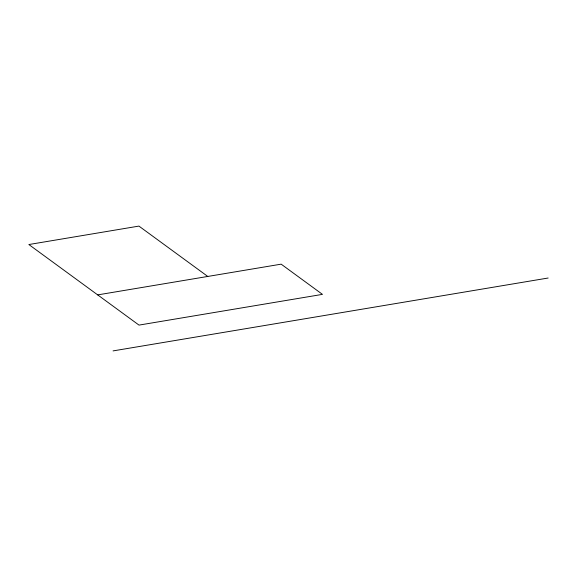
<?xml version="1.0" encoding="UTF-8"?>
<svg xmlns="http://www.w3.org/2000/svg" width="577" height="577" viewBox="0 0 577 577"><rect width="100%" height="100%" fill="white"/><g stroke="black" fill="none" stroke-linecap="round" stroke-linejoin="round"><path stroke-width="0.87" d="M97.693 294.89L281.165 264.158L322.471 294.371L138.999 325.103L28.85 244.533L138.927 226.097L207.778 276.448M113.07 350.903L548.15 278.02"/></g></svg>
